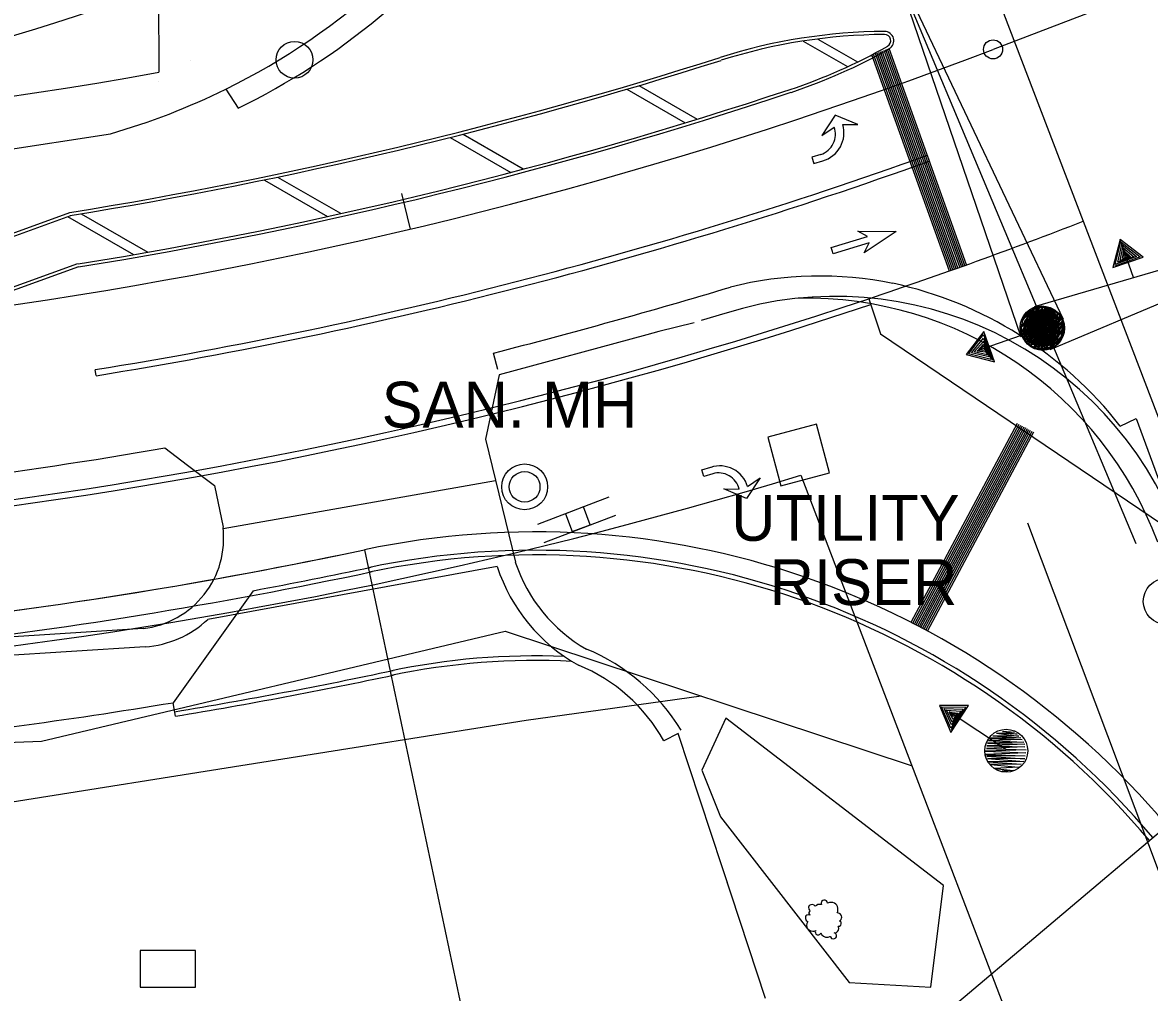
# Model space of a CAD drawing. Extents: x 264955 to 277281, y 268012 to 276549.
# Drawn here: x 275748.5 to 275871.3, y 273395.2 to 273500.8 of the extents above; entities that cross this region are included whole.
import ezdxf

# ---------------------------------------------------------------- set-up
doc = ezdxf.new("R2010")
doc.units = 0
for name, color, linetype in [('Alignment_EX_50 Notation', 7, 'Continuous'), ('Alignment_PR_50 Scale Centerline', 7, 'Continuous'), ('Default', 7, 'Continuous'), ('Design_PR_Back of Gutter or Curb line', 7, 'Continuous'), ('Design_PR_EOP', 7, 'Continuous'), ('Design_PR_Face of Curb line', 7, 'Continuous'), ('Design_PR_PMK Symbols', 7, 'Continuous'), ('Design_PR_Sidewalk', 7, 'Continuous'), ('Drainage_EX_Plan and Profile Notes', 7, 'Continuous'), ('Level 10', 7, 'Continuous'), ('Level 13', 7, 'Continuous'), ('Level 14', 7, 'Continuous'), ('Level 3', 7, 'Continuous'), ('Level 30', 7, 'Continuous'), ('Level 4', 7, 'Continuous'), ('Level 43', 7, 'Continuous'), ('Level 47', 7, 'Continuous'), ('Level 9', 7, 'Continuous'), ('ROW_EX ROW Line', 7, 'Continuous'), ('ROW_PR ROW Line', 7, 'Continuous'), ('ROW_PR_Temporary Easement', 7, 'Continuous'), ('Topo_Advertising Sign', 7, 'Continuous'), ('Topo_Building', 7, 'Continuous'), ('Topo_Curb and Gutter', 7, 'Continuous'), ('Topo_Drainage Items', 7, 'Continuous'), ('Topo_EOP', 7, 'Continuous'), ('Topo_Sidewalk', 7, 'Continuous'), ('Topo_Utilities', 7, 'Continuous'), ('Topo_Vegetation', 7, 'Continuous'), ('Utilities_EX_Notes', 7, 'Continuous'), ('Utilities_EX_Underground Sanitary Sewer', 7, 'Continuous')]:
    doc.layers.add(name, color=color, linetype=linetype)

msp = doc.modelspace()

# ---------------------------------------------------------------- linework, layer by layer
at = {"layer": 'Alignment_EX_50 Notation'}
for p, q in [((275766.79, 273496.74), (275766.79, 273496.74)), ((275763.4, 273494.4), (275763.4, 273494.4)), ((275833.34, 273451.53), (275833.34, 273451.53))]:
    msp.add_line(p, q, dxfattribs=at)
at = {"layer": 'Alignment_PR_50 Scale Centerline'}
for p, q in [((275962.95, 273539.5), (275854.27, 273497.92)), ((275789.83, 273482.24), (275790.75, 273478.35))]:
    msp.add_line(p, q, dxfattribs=at)
msp.add_arc((275675.61, 273964.91), 500, 243.719, 290.935, dxfattribs=at)
at = {"layer": 'Default'}
msp.add_circle((275854.27, 273497.92), 1.04, dxfattribs=at)
at = {"layer": 'Design_PR_Back of Gutter or Curb line'}
for centre, radius, start, end in [((275660.62, 273786.54), 297.5, 265.197, 292.9902), ((275804.4, 273355.37), 87.5, 40.1237, 101.9305), ((275675.61, 273964.91), 535.5, 270.9339, 281.9664)]:
    msp.add_arc(centre, radius, start, end, dxfattribs=at)
at = {"layer": 'Design_PR_EOP'}
for p, q in [((275821.25, 273591.19), (275918.96, 273335.79)), ((275840.74, 273470.77), (275842.02, 273466.95)), ((275842.02, 273466.95), (275875.24, 273444.47))]:
    msp.add_line(p, q, dxfattribs=at)
for centre, radius, start, end in [((275660.62, 273786.54), 300, 265.197, 292.9902), ((275675.61, 273964.91), 521, 288.4778, 291.2091), ((275804.4, 273355.37), 90, 40.1237, 101.9305), ((275675.61, 273964.91), 533, 270.9091, 281.9305), ((275675.61, 273964.91), 533, 274.6925, 281.9305)]:
    msp.add_arc(centre, radius, start, end, dxfattribs=at)
at = {"layer": 'Design_PR_Face of Curb line'}
for centre, radius, start, end in [((275804.4, 273355.37), 88, 40.1237, 101.9305), ((275675.61, 273964.91), 535, 280.5607, 281.9664)]:
    msp.add_arc(centre, radius, start, end, dxfattribs=at)
at = {"layer": 'Design_PR_PMK Symbols'}
for p, q in [((275835.19, 273499.05), (275839.51, 273496.56)), ((275833.58, 273498.83), (275838.42, 273496.04)), ((275814.38, 273493.57), (275820.72, 273489.91)), ((275815.69, 273493.97), (275822.02, 273490.32)), ((275795.14, 273488.34), (275801.75, 273484.53)), ((275796.53, 273488.69), (275803.09, 273484.9)), ((275835.5, 273486.48), (275834.53, 273486.19)), ((275847.34, 273485.75), (275847.12, 273486.38)), ((275774.91, 273483.67), (275781.77, 273479.72)), ((275776.33, 273484.01), (275783.17, 273480.07)), ((275705.96, 273462.83), (275753.69, 273480.16)), ((275706.08, 273462.51), (275753.8, 273479.84)), ((275753.45, 273479.72), (275760.64, 273475.57)), ((275754.93, 273480.02), (275762.17, 273475.84)), ((275754.53, 273474.55), (275706.21, 273457.15)), ((275754.64, 273474.23), (275706.32, 273456.84)), ((275756.55, 273462.39), (275756.45, 273463.04)), ((275823.74, 273451.71), (275822.77, 273451.42))]:
    msp.add_line(p, q, dxfattribs=at)
for points in [[(275837.89, 273489.74), (275839.55, 273489.73), (275837.08, 273490.76), (275835.6, 273488.54), (275836.97, 273489.46)], [(275834.53, 273486.19), (275834.74, 273485.49), (275835.71, 273485.79)], [(275822.77, 273451.42), (275822.55, 273452.12), (275823.53, 273452.41)], [(275827.53, 273450.32), (275828.9, 273451.25), (275827.42, 273449.02), (275824.95, 273450.05), (275826.61, 273450.04)]]:
    msp.add_lwpolyline(points, dxfattribs=at)
for centre, radius, start, end in [((275842.74, 273439.87), 60, 90.2682, 107.6567), ((275842.74, 273439.87), 59.67, 90.2682, 107.6567), ((275842.46, 273498.87), 1, 299.5645, 90.2682), ((275842.46, 273498.87), 0.667, 299.5645, 90.2682), ((275813.35, 273550.18), 59.67, 288.3724, 299.5645), ((275813.35, 273550.18), 60, 288.3724, 299.5645), ((275675.61, 273964.91), 491, 279.1498, 287.6567), ((275675.61, 273964.91), 491.33, 279.1498, 287.6567), ((275675.61, 273964.91), 496.67, 279.1498, 288.3724), ((275675.61, 273964.91), 497, 279.1498, 288.3724), ((275834.79, 273488.68), 2.31, 287.8035, 19.7206), ((275834.88, 273488.83), 3.15, 285.3238, 16.7549), ((275824.51, 273449.41), 3.15, 16.7995, 108.2305), ((275824.36, 273449.49), 2.31, 13.8338, 105.7508)]:
    msp.add_arc(centre, radius, start, end, dxfattribs=at)
at = {"layer": 'Design_PR_Sidewalk'}
for p in [(275773.67, 273438.97), (275765.19, 273425.29)]:
    msp.add_line(p, (275764.94, 273426.77), dxfattribs=at)
for centre, radius, start, end in [((275804.4, 273355.37), 76.5, 87.6298, 101.9305), ((275675.61, 273964.91), 546.5, 279.4249, 281.9664), ((275675.61, 273964.91), 545.5, 275.7487, 279.4249)]:
    msp.add_arc(centre, radius, start, end, dxfattribs=at)
at = {"layer": 'Level 10'}
msp.add_line((275858.01, 273446.36), (276174.33, 272605.62), dxfattribs=at)
at = {"layer": 'Level 13'}
for p, q in [((275861.94, 273468.5), (275843.13, 273508.08)), ((275843.13, 273508.08), (275857.31, 273466.62)), ((275858.78, 273469.91), (275900.85, 273482.21)), ((275900.85, 273482.21), (275860.46, 273465.2)), ((275869.57, 273473.07), (275868.13, 273477.22)), ((275859.62, 273467.56), (275852.54, 273465.1)), ((275855.74, 273421.63), (275849.49, 273425.78))]:
    msp.add_line(p, q, dxfattribs=at)
for points in [[(275868.11, 273477.22), (275867.32, 273474.16), (275870.64, 273475.3), (275868.11, 273477.22)], [(275868.68, 273475.41), (275868.56, 273475.37), (275868.6, 273475.75), (275869.06, 273475.35), (275868.37, 273475.13), (275868.51, 273476.02), (275869.25, 273475.33), (275868.1, 273474.94), (275868.4, 273476.35), (275869.59, 273475.32), (275867.88, 273474.74), (275868.31, 273476.66), (275869.91, 273475.35), (275867.59, 273474.51), (275868.19, 273476.96), (275870.29, 273475.34), (275867.53, 273474.33)], [(275860.64, 273465.73), (275861.49, 273466.71), (275860.31, 273465.62), (275861.75, 273467.32), (275860.02, 273465.59), (275861.74, 273467.84), (275859.74, 273465.54), (275861.71, 273468.2), (275859.51, 273465.5), (275861.64, 273468.53), (275859.19, 273465.54), (275861.47, 273468.79), (275858.93, 273465.6), (275861.25, 273469.01), (275858.67, 273465.75), (275861.07, 273469.22), (275858.37, 273465.84), (275860.88, 273469.47), (275858.12, 273466.05), (275860.57, 273469.66), (275857.87, 273466.32), (275860.37, 273469.66), (275857.67, 273466.54), (275860.12, 273469.8), (275857.48, 273466.8), (275859.76, 273469.9), (275857.4, 273467.22), (275859.4, 273469.92), (275857.34, 273467.62), (275858.8, 273469.8), (275857.39, 273468.31), (275858.05, 273469.31)], [(275858.61, 273469.39), (275857.76, 273468.43), (275858.95, 273469.51), (275857.5, 273467.82), (275859.24, 273469.53), (275857.51, 273467.3), (275859.52, 273469.58), (275857.53, 273466.93), (275859.75, 273469.61), (275857.6, 273466.61), (275860.07, 273469.57), (275857.76, 273466.34), (275860.33, 273469.52), (275857.99, 273466.12), (275860.59, 273469.36), (275858.16, 273465.91), (275860.89, 273469.26), (275858.35, 273465.65), (275861.14, 273469.05), (275858.66, 273465.46), (275861.38, 273468.79), (275858.86, 273465.46), (275861.58, 273468.56), (275859.11, 273465.32), (275861.77, 273468.3), (275859.47, 273465.22), (275861.84, 273467.88), (275859.82, 273465.2), (275861.91, 273467.48), (275860.43, 273465.31), (275861.85, 273466.79), (275861.18, 273465.79)], [(275857.58, 273467.11), (275857.74, 273468.39), (275857.71, 273466.78), (275858.03, 273468.98), (275857.88, 273466.55), (275858.42, 273469.32), (275858.03, 273466.3), (275858.71, 273469.54), (275858.16, 273466.1), (275859, 273469.71), (275858.4, 273465.9), (275859.31, 273469.76), (275858.62, 273465.73), (275859.62, 273469.73), (275858.91, 273465.65), (275859.9, 273469.74), (275859.18, 273465.48), (275860.21, 273469.77), (275859.5, 273465.43), (275860.56, 273469.66), (275859.86, 273465.43), (275860.7, 273469.52), (275860.16, 273465.42), (275860.96, 273469.42), (275860.48, 273465.45), (275861.28, 273469.22), (275860.84, 273465.68), (275861.53, 273468.97), (275861.19, 273465.89), (275861.85, 273468.44), (275861.67, 273466.39), (275861.98, 273467.55)], [(275851.35, 273464.68), (275854.41, 273463.88), (275853.26, 273467.2), (275851.35, 273464.68)], [(275853.16, 273465.25), (275853.2, 273465.12), (275852.82, 273465.16), (275853.22, 273465.62), (275853.44, 273464.93), (275852.55, 273465.07), (275853.23, 273465.82), (275853.63, 273464.67), (275852.21, 273464.97), (275853.25, 273466.16), (275853.83, 273464.45), (275851.91, 273464.88), (275853.22, 273466.48), (275854.06, 273464.16), (275851.61, 273464.76), (275853.23, 273466.86), (275854.24, 273464.09)], [(275848.43, 273426.47), (275849.66, 273423.54), (275851.6, 273426.47), (275848.43, 273426.47)], [(275849.98, 273425.37), (275849.91, 273425.26), (275849.71, 273425.59), (275850.32, 273425.55), (275849.91, 273424.95), (275849.48, 273425.75), (275850.48, 273425.65), (275849.81, 273424.64), (275849.19, 273425.95), (275850.77, 273425.85), (275849.76, 273424.35), (275848.93, 273426.14), (275851, 273426.07), (275849.66, 273423.99), (275848.65, 273426.31), (275851.31, 273426.29), (275849.72, 273423.81)], [(275856.59, 273423.54), (275855.3, 273423.63), (275856.88, 273423.35), (275854.66, 273423.47), (275857.08, 273423.13), (275854.25, 273423.15), (275857.28, 273422.94), (275853.98, 273422.91), (275857.45, 273422.77), (275853.76, 273422.66), (275857.61, 273422.49), (275853.65, 273422.37), (275857.73, 273422.25), (275853.61, 273422.06), (275857.75, 273421.95), (275853.54, 273421.79), (275857.86, 273421.65), (275853.45, 273421.49), (275857.85, 273421.32), (275853.49, 273421.12), (275857.78, 273420.97), (275853.61, 273420.96), (275857.72, 273420.67), (275853.65, 273420.68), (275857.63, 273420.37), (275853.79, 273420.34), (275857.34, 273420.06), (275853.98, 273420.04), (275857.06, 273419.76), (275854.44, 273419.62), (275856.48, 273419.39), (275855.28, 273419.32)]]:
    msp.add_lwpolyline(points, dxfattribs=at)
for centre in [(275859.57, 273467.64), (275859.68, 273467.48), (275859.72, 273467.57), (275855.71, 273421.54)]:
    msp.add_circle(centre, 2.34, dxfattribs=at)
at = {"layer": 'Level 14'}
msp.add_lwpolyline([(275829.73, 273455.7), (275831.15, 273450.4), (275836.46, 273451.82), (275835.03, 273457.12)], close=True, dxfattribs=at)
at = {"layer": 'Level 3'}
for p, q in [((275763.4, 273494.4), (275763.4, 273494.4)), ((275833.34, 273451.53), (275833.34, 273451.53))]:
    msp.add_line(p, q, dxfattribs=at)
at = {"layer": 'Level 30'}
for p, q in [((275763.03, 273495.36), (275763.03, 273495.36)), ((275832.96, 273451.44), (275832.96, 273451.44))]:
    msp.add_line(p, q, dxfattribs=at)
at = {"layer": 'Level 4'}
for p, q in [((275825.17, 273425.1), (275822.53, 273419.42)), ((275848.87, 273406.85), (275825.17, 273425.1)), ((275822.53, 273419.42), (275824.59, 273414.35)), ((275824.59, 273414.35), (275838.59, 273396.3)), ((275847.5, 273395.79), (275848.87, 273406.85)), ((275838.59, 273396.3), (275847.5, 273395.79))]:
    msp.add_line(p, q, dxfattribs=at)
at = {"layer": 'Level 43'}
for p, q in [((275785.8, 273443.42), (275804.4, 273355.37)), ((275666.76, 273239.37), (275873.22, 273413.37))]:
    msp.add_line(p, q, dxfattribs=at)
at = {"layer": 'Level 47'}
for centre, radius, start, end in [((275804.4, 273355.37), 76, 86.9924, 101.9305), ((275675.61, 273964.91), 547, 279.4249, 281.9664)]:
    msp.add_arc(centre, radius, start, end, dxfattribs=at)
at = {"layer": 'Level 9'}
for p, q in [((275851.01, 273474.32), (275842.58, 273497.86)), ((275851.2, 273474.39), (275842.77, 273497.93)), ((275851.39, 273474.46), (275842.96, 273498)), ((275849.51, 273473.78), (275841.07, 273497.32)), ((275849.7, 273473.85), (275841.26, 273497.39)), ((275849.89, 273473.92), (275841.45, 273497.46)), ((275850.07, 273473.99), (275841.64, 273497.52)), ((275850.26, 273474.05), (275841.83, 273497.59)), ((275850.45, 273474.12), (275842.01, 273497.66)), ((275850.64, 273474.19), (275842.2, 273497.73)), ((275850.83, 273474.26), (275842.39, 273497.79)), ((275845.36, 273435.53), (275856.95, 273457.2)), ((275845.53, 273435.43), (275857.13, 273457.11)), ((275845.71, 273435.34), (275857.3, 273457.01)), ((275845.88, 273435.24), (275857.48, 273456.92)), ((275846.06, 273435.15), (275857.66, 273456.82)), ((275846.24, 273435.06), (275857.83, 273456.73)), ((275846.41, 273434.96), (275858.01, 273456.64)), ((275846.59, 273434.87), (275858.18, 273456.54)), ((275846.77, 273434.77), (275858.36, 273456.45)), ((275846.94, 273434.68), (275858.54, 273456.35)), ((275847.12, 273434.58), (275858.71, 273456.26))]:
    msp.add_line(p, q, dxfattribs=at)
for points in [[(275836.74, 273476), (275836.63, 273476.35), (275840.59, 273477.54), (275839.53, 273478.11), (275843.71, 273478.1)], [(275843.71, 273478.1), (275840.23, 273475.78), (275840.79, 273476.84), (275836.84, 273475.66), (275836.74, 273476)]]:
    msp.add_lwpolyline(points, dxfattribs=at)
for radius, start, end in [(508.33, 279.1498, 289.7178), (509, 279.1498, 289.7178), (521.67, 267.1223, 288.4778), (521, 267.1223, 288.4778)]:
    msp.add_arc((275675.61, 273964.91), radius, start, end, dxfattribs=at)
at = {"layer": 'ROW_EX ROW Line'}
for p, q in [((275762.27, 273665.28), (275763.39, 273495.43)), ((275833.33, 273451.55), (275899.43, 273278.77))]:
    msp.add_line(p, q, dxfattribs=at)
for centre, radius, start, end in [((275678.8, 273964.32), 476.46, 253.9048, 280.2256), ((275677.17, 273964.78), 536.46, 265.0192, 286.9231)]:
    msp.add_arc(centre, radius, start, end, dxfattribs=at)
at = {"layer": 'ROW_PR ROW Line'}
for p, q in [((275750.59, 273422.6), (275801.11, 273434.56)), ((275801.11, 273434.56), (275845.44, 273419.88)), ((275698.69, 273420.4), (275750.59, 273422.6))]:
    msp.add_line(p, q, dxfattribs=at)
at = {"layer": 'ROW_PR_Temporary Easement'}
for p, q in [((275822.48, 273427.48), (275803.42, 273424.83)), ((275803.42, 273424.83), (275721.27, 273411.79))]:
    msp.add_line(p, q, dxfattribs=at)
at = {"layer": 'Topo_Advertising Sign'}
msp.add_line((275812.41, 273449.16), (275804.63, 273446.18), dxfattribs=at)
msp.add_lwpolyline([(275810.38, 273446.15), (275809.64, 273448.1), (275807.69, 273447.35), (275808.43, 273445.4)], close=True, dxfattribs=at)
at = {"layer": 'Topo_Building'}
msp.add_line((275805.38, 273444.23), (275813.16, 273447.21), dxfattribs=at)
msp.add_lwpolyline([(275761.36, 273399.79), (275761.36, 273395.81), (275767.37, 273395.81), (275767.37, 273399.79)], close=True, dxfattribs=at)
at = {"layer": 'Topo_Curb and Gutter'}
for p, q in [((275825.06, 273469.17), (275822.48, 273468.41)), ((275817.85, 273467.19), (275816.56, 273466.84)), ((275821.71, 273468.14), (275817.85, 273467.19)), ((275816.56, 273466.84), (275800.45, 273462.47)), ((275800.32, 273463.06), (275799.86, 273464.85))]:
    msp.add_line(p, q, dxfattribs=at)
for centre, radius, start, end in [((275737.21, 273561.47), 75.68, 296.2508, 328.2323), ((275837.08, 273431.02), 40, 20.9355, 107.4879), ((275833.92, 273429.95), 40.88, 20.4794, 91.2136)]:
    msp.add_arc(centre, radius, start, end, dxfattribs=at)
at = {"layer": 'Topo_Drainage Items'}
for centre, radius in [((275803.24, 273450.28), 2.5), ((275803.24, 273450.28), 1.67), ((275873.13, 273437.81), 2.5)]:
    msp.add_circle(centre, radius, dxfattribs=at)
at = {"layer": 'Topo_EOP'}
for p, q in [((275770.68, 273493.6), (275772.02, 273491.51)), ((275738.47, 273485.72), (275758.11, 273488.73)), ((275868.13, 273456.88), (275869.86, 273457.71)), ((275869.86, 273457.71), (275900.97, 273373.14))]:
    msp.add_line(p, q, dxfattribs=at)
for centre, radius, start, end in [((275738.39, 273560.49), 76.74, 295.9928, 323.4029), ((275737.21, 273561.47), 75.68, 286.0304, 296.2508), ((275835.4, 273433.36), 39.88, 78.4816, 104.1379), ((275632.26, 274117.09), 673.43, 284.41108, 286.69004), ((275834.26, 273430.45), 42.97, 37.9725, 77.7708), ((275678.72, 273941.42), 494.31, 274.3085, 279.938)]:
    msp.add_arc(centre, radius, start, end, dxfattribs=at)
at = {"layer": 'Topo_Sidewalk'}
for p, q in [((275800.45, 273462.47), (275798.96, 273455.46)), ((275798.96, 273455.46), (275802.23, 273442.09)), ((275764.03, 273454.53), (275766.51, 273452.64)), ((275766.51, 273452.64), (275769.45, 273450.41)), ((275769.45, 273450.41), (275770.38, 273445.87)), ((275770.4, 273445.74), (275800.06, 273450.96)), ((275800.26, 273441.6), (275768.73, 273435.85)), ((275761.69, 273434.85), (275714.13, 273431.77)), ((275761.89, 273432.85), (275704.9, 273429.24)), ((275819.96, 273423.42), (275818.41, 273422.61)), ((275825.96, 273405.25), (275819.96, 273423.42)), ((275824.79, 273408.7), (275829.46, 273394.59))]:
    msp.add_line(p, q, dxfattribs=at)
for centre, radius, start, end in [((275760.57, 273444.67), 9.88, 276.5378, 6.9662), ((275818.49, 273447.59), 19.2, 198.1986, 240.7199), ((275818.38, 273447.4), 17.01, 198.2178, 240.4162), ((275761.1, 273443.97), 11.14, 274.0465, 313.1886), ((275801.47, 273412.25), 22.07, 31.5047, 67.2971), ((275802.06, 273413.52), 18.71, 29.0898, 67.8898)]:
    msp.add_arc(centre, radius, start, end, dxfattribs=at)
at = {"layer": 'Topo_Utilities'}
msp.add_circle((275778.17, 273496.79), 2, dxfattribs=at)
at = {"layer": 'Topo_Vegetation'}
msp.add_lwpolyline([(275834.08, 273402.95), (275833.97, 273402.74), (275833.95, 273402.5), (275834.02, 273402.23), (275834.17, 273402.08), (275834.4, 273401.94), (275834.62, 273401.9), (275834.82, 273401.9), (275834.95, 273401.97), (275834.89, 273401.82), (275834.91, 273401.7), (275834.97, 273401.57), (275835.11, 273401.48), (275835.28, 273401.49), (275835.42, 273401.56), (275835.52, 273401.71), (275835.62, 273401.5), (275835.8, 273401.34), (275836.03, 273401.23), (275836.29, 273401.23), (275836.48, 273401.3), (275836.54, 273401.32), (275836.56, 273401.29), (275836.67, 273401.1), (275836.84, 273401.06), (275837.01, 273401.08), (275837.14, 273401.16), (275837.2, 273401.29), (275837.22, 273401.46), (275837.15, 273401.59), (275837.07, 273401.68), (275836.95, 273401.72), (275837.2, 273401.76), (275837.33, 273401.86), (275837.42, 273402), (275837.46, 273402.19), (275837.44, 273402.36), (275837.41, 273402.43), (275837.55, 273402.44), (275837.68, 273402.54), (275837.73, 273402.68), (275837.72, 273402.88), (275837.63, 273402.95), (275837.54, 273403), (275837.64, 273403.08), (275837.74, 273403.15), (275837.77, 273403.29), (275837.78, 273403.42), (275837.77, 273403.56), (275837.71, 273403.65), (275837.61, 273403.77), (275837.53, 273403.82), (275837.42, 273403.86), (275837.29, 273403.9), (275837.35, 273404.02), (275837.35, 273404.15), (275837.37, 273404.38), (275837.32, 273404.56), (275837.24, 273404.72), (275837.13, 273404.82), (275837, 273404.93), (275836.82, 273405), (275836.61, 273405.03), (275836.46, 273405.01), (275836.23, 273404.93), (275836.21, 273405.08), (275836.11, 273405.21), (275835.97, 273405.28), (275835.84, 273405.28), (275835.71, 273405.24), (275835.58, 273405.13), (275835.53, 273404.95), (275835.58, 273404.78), (275835.39, 273404.8), (275835.19, 273404.78), (275835.02, 273404.7), (275834.89, 273404.6), (275834.77, 273404.72), (275834.59, 273404.79), (275834.41, 273404.77), (275834.25, 273404.69), (275834.17, 273404.49), (275834.2, 273404.29), (275834.26, 273404.19), (275834.36, 273404.11), (275834.26, 273404.05), (275834.21, 273403.94), (275834.2, 273403.8), (275834.26, 273403.69), (275834.35, 273403.65), (275834.16, 273403.67), (275833.99, 273403.63), (275833.89, 273403.55), (275833.83, 273403.44), (275833.83, 273403.26), (275833.91, 273403.06), (275834.02, 273402.99), (275834.07, 273402.95)], dxfattribs=at)
at = {"layer": 'Utilities_EX_Underground Sanitary Sewer'}
msp.add_line((275825.34, 273550.11), (275869.84, 273444.11), dxfattribs=at)

# ---------------------------------------------------------------- texts
at = {"layer": 'Drainage_EX_Plan and Profile Notes'}
msp.add_text('SAN. MH', height=5, rotation=0, dxfattribs=at).set_placement((275787.66, 273456.73))
at = {"layer": 'Utilities_EX_Notes'}
for s, p in [('UTILITY', (275825.74, 273444.4)), ('RISER', (275829.94, 273437.4))]:
    msp.add_text(s, height=5, rotation=0, dxfattribs=at).set_placement(p)

doc.saveas('drawing.dxf')
